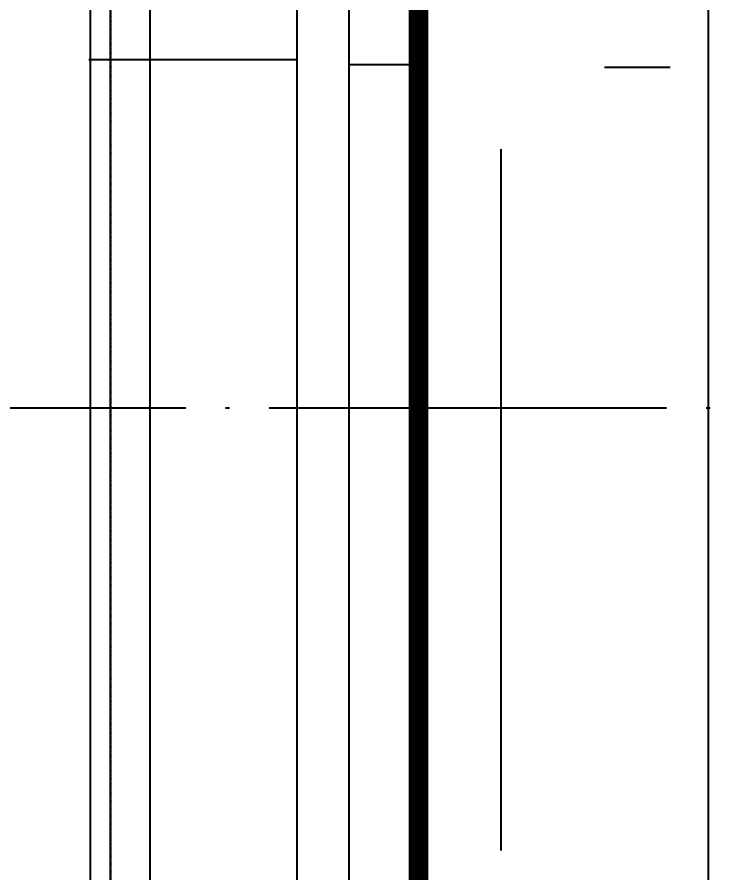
# Model space of a CAD drawing. Extents: x 11992 to 29481, y -6727 to 6811.
# Drawn here: x 14352.6 to 14702.8, y 2357.7 to 2788.5 of the extents above; entities that cross this region are included whole.
import ezdxf

# ---------------------------------------------------------------- set-up
doc = ezdxf.new("R2010")
doc.units = 0
doc.header["$MEASUREMENT"] = 0
doc.linetypes.add('DASHED', pattern=[19.05, 12.7, -6.35])
doc.linetypes.add('DOTE', pattern=[2.42, 2, -0.2, 0.02, -0.2])
doc.layers.get('0').update_dxf_attribs({"color": 8, "linetype": 'CONTINUOUS'})
for name, color, linetype in [('DQ-BEAM-DASH', 8, 'DASHED'), ('FF-FINISH【完成面】', 8, 'CONTINUOUS'), ('WALL', 8, 'CONTINUOUS'), ('zoylight 4标注', 9, 'CONTINUOUS')]:
    doc.layers.add(name, color=color, linetype=linetype)
doc.layers.add('zoylight 1灯带', color=1, linetype='CONTINUOUS', lineweight=30)
doc.styles.add('XZC', font='SIMPLEX.SHX', dxfattribs={"width": 0.7, "bigfont": 'hztxt.shx'})
doc.linetypes.add('LED_LINE', pattern='A,12.7,-5.08,["LED",XZC,S=2.54,R=0,X=-2.54,Y=-1.27],-6.35', length=24.13)

# ---------------------------------------------------------------- blocks, each defined once
blk = doc.blocks.new('MB-B')
at = {"layer": 'DQ-BEAM-DASH', "ltscale": 0.01}
blk.add_line((-15700, 7400), (-15700, 5200), dxfattribs=at)

msp = doc.modelspace()

# ---------------------------------------------------------------- linework, layer by layer
for p, q in [((14399.62, 630.6, -2440.43), (14399.63, 3630.6, -2440.43)), ((14389.57, 2672.43, -2140.53), (14389.57, 3588.65, -2140.31)), ((14389.57, 2672.43, -2140.53), (14389.57, 3588.65, -2140.31)), ((14389.57, 1960.46, -2140.43), (14389.57, 3583.83, -2140.43)), ((14389.57, 1975.35, -1380.54), (14389.57, 3568.99, -1380.54)), ((14389.57, 1975.35, -1380.54), (14389.57, 3568.99, -1380.54)), ((14389.57, 1975.35, -1942.77), (14389.57, 3568.99, -1942.77)), ((14493.53, 1984.61, -2140.43), (14493.53, 3560.01, -2140.43)), ((14700.56, 1984.61, -2140.43), (14700.56, 3560.01, -2140.43)), ((14389.57, 2672.45, -1960.21), (14389.57, 3522.87, -1960.21)), ((14389.57, 2672.45, -2260.53), (14389.57, 3498.65, -2260.53)), ((14389.57, 2672.45, -2260.53), (14389.57, 3498.65, -2260.53)), ((14389.57, 1955.63, -2140.53), (14389.57, 2772.48, -2140.53)), ((14389.57, 1955.63, -2140.53), (14389.57, 2772.48, -2140.53)), ((14389.57, 2772.45, -2260.53), (14389.57, 2772.48, -2140.53)), ((14389.57, 2021.42, -1960.21), (14389.57, 2772.45, -1960.21)), ((14389.57, 1955.63, -2260.53), (14389.57, 2772.45, -2260.53)), ((14389.57, 2021.42, -1960.21), (14389.57, 2772.45, -1960.21)), ((14389.57, 1955.63, -2260.53), (14389.57, 2772.45, -2260.53)), ((14493.53, 2767.06, -2140.43), (14388.75, 2767.08, -2140.43)), ((14389.57, 2769.92, -1747.41), (14389.57, 2769.92, -1581.63)), ((14389.57, 2769.92, -1942.32), (14389.57, 2769.92, -1814.7)), ((14389.57, 2769.92, -1747.41), (14389.57, 2769.92, -1581.63)), ((14389.57, 2769.92, -1942.32), (14389.57, 2769.92, -1814.7)), ((14389.57, 2768.54, -1489.65), (14389.57, 2768.54, -1407.42)), ((14389.57, 2768.54, -1489.65), (14389.57, 2768.54, -1407.42)), ((14556.24, 2764.52, -2140.43), (14519.74, 2764.52, -2140.43)), ((14681.36, 2763.14, -2140.43), (14648.22, 2763.14, -2140.43)), ((14389.57, 2385.16, -1541.64), (14389.57, 2727.38, -1541.64)), ((14389.57, 2383.32, -1782.54), (14389.57, 2727.38, -1782.54)), ((14389.57, 2385.16, -1541.64), (14389.57, 2727.38, -1541.64)), ((14389.57, 2383.32, -1782.54), (14389.57, 2727.38, -1782.54)), ((14596.24, 2368.93, -2140.43), (14596.24, 2721.98, -2140.43))]:
    msp.add_line(p, q)
at = {"layer": 'FF-FINISH【完成面】', "elevation": 0}
for points in [[(16119.61, 650.55), (14419.61, 650.55), (14419.61, 4210.55), (17179.61, 4210.55), (17179.61, 1589.38)], [(14519.61, 3630.55), (14519.61, 1250.55)]]:
    msp.add_lwpolyline(points, dxfattribs=at)
at = {"layer": 'WALL'}
msp.add_line((14399.61, 630.55), (14399.61, 3730.55), dxfattribs=at)
at = {"layer": 'zoylight 1灯带', "linetype": 'LED_LINE', "ltscale": 20, "const_width": 10, "elevation": 0}
msp.add_lwpolyline([(14554.62, 3630.55), (14554.62, 1250.55)], dxfattribs=at)
at = {"layer": 'zoylight 4标注', "color": 9, "linetype": 'DOTE', "ltscale": 100}
msp.add_line((17099.46, 2591.74, -2140.43), (14268.42, 2591.74, -2140.43), dxfattribs=at)

# ---------------------------------------------------------------- block references
msp.add_blockref('MB-B', (30099.61, -4369.45))

doc.saveas('drawing.dxf')
